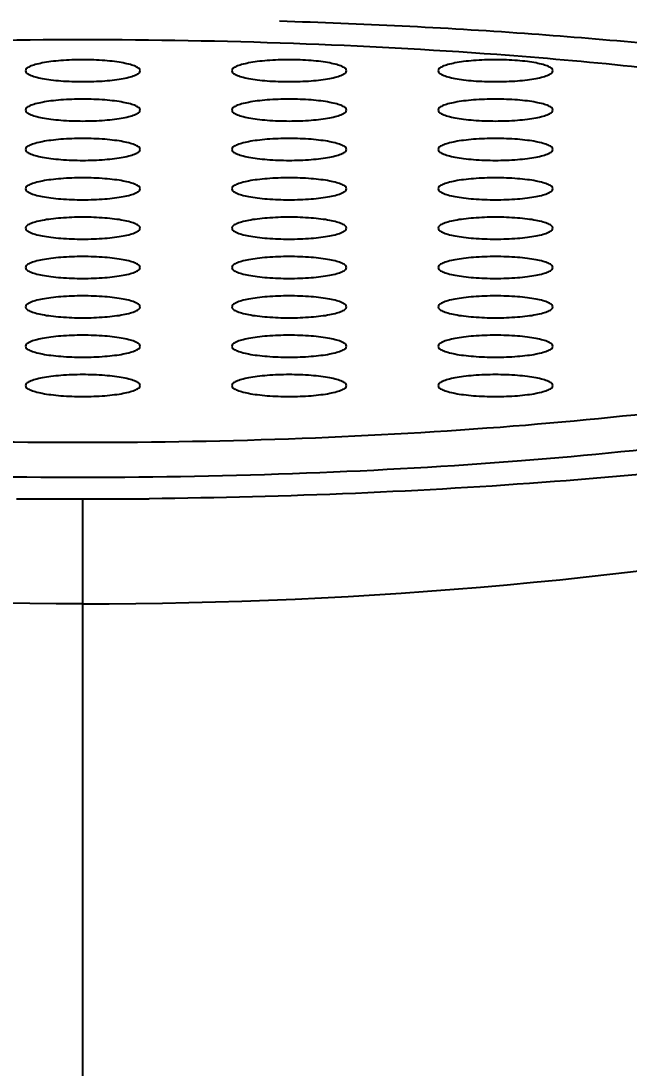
# Model space of a CAD drawing. Header units: millimetres. Extents: x 1091 to 1735, y 843 to 1297.
# Drawn here: x 1471.46 to 1476.77, y 1164.91 to 1174.05 of the extents above; entities that cross this region are included whole.
import ezdxf

# ---------------------------------------------------------------- set-up
doc = ezdxf.new("R2010")
doc.units = ezdxf.units.MM
doc.styles.add('Daelim Dimension', font='\x7f\x7f\x7f\x7f.TTF')
doc.dimstyles.new('DEFAULT', dxfattribs={"dimscale": 2, "dimtxt": 2, "dimasz": 2, "dimexe": 0, "dimexo": 2, "dimgap": 1, "dimtad": 1, "dimdec": 1, "dimzin": 9, "dimdsep": 46, "dimtxsty": 'Daelim Dimension', "dimcen": 0.5, "dimclrd": 252, "dimclre": 252, "dimclrt": 3, "dimadec": 1, "dimazin": 0, "dimtfac": 1, "dimtdec": 1, "dimtix": 1, "dimtmove": 0, "dimatfit": 3, "dimfxl": 0, "dimtolj": 1, "dimtzin": 1, "dimlwd": 9, "dimlwe": 9, "dimarcsym": 0})

# ---------------------------------------------------------------- blocks, each defined once
blk = doc.blocks.new('*D4')
at = {"color": 5, "lineweight": 9}
for p, q in [((1435.7125, 1187.7839), (1406.5807, 1187.7839)), ((1406.5807, 1183.7839), (1406.5807, 1132.6562)), ((1493.501, 1128.6562), (1406.5807, 1128.6562))]:
    blk.add_line(p, q, dxfattribs=at)
at = {"color": 5}
for points in [[(1405.914, 1183.7839), (1407.2473, 1183.7839), (1406.5807, 1187.7839)], [(1405.914, 1132.6562), (1407.2473, 1132.6562), (1406.5807, 1128.6562)]]:
    blk.add_solid(points, dxfattribs=at)
at = {"layer": 'Defpoints', "color": 0}
for p in [(1439.7125, 1187.7839), (1406.5807, 1128.6562), (1497.501, 1128.6562)]:
    blk.add_point(p, dxfattribs=at)
at = {"color": 7, "insert": (1399.1372, 1158.22), "char_height": 10, "attachment_point": 5, "rotation": 90, "style": 'Daelim Dimension'}
blk.add_mtext('\\A1;59', dxfattribs=at)

msp = doc.modelspace()

# ---------------------------------------------------------------- linework, layer by layer
at = {"color": 7, "linetype": 'Continuous'}
for p, q in [((1471.422, 1169.8827), (1472.5802, 1169.8827)), ((1472.0011, 1128.6562), (1472.0011, 1169.8827))]:
    msp.add_line(p, q, dxfattribs=at)
for points, knots in [([(1473.7176, 1174.0519), (1474.4305, 1174.0304), (1475.8058, 1173.9627), (1477.4811, 1173.8088), (1478.7223, 1173.6447), (1479.5589, 1173.5085), (1480.3195, 1173.3574), (1480.9963, 1173.1928), (1481.5828, 1173.0167), (1482.0738, 1172.8308), (1482.4648, 1172.6371), (1482.7208, 1172.4602), (1482.8658, 1172.3125), (1482.9406, 1172.207), (1482.9876, 1172.0997), (1483.0058, 1171.9908), (1482.9942, 1171.8818), (1482.9534, 1171.774), (1482.8848, 1171.6682), (1482.8249, 1171.6031), (1482.7913, 1171.5707)], [0, 0, 0, 0, 0.20842, 0.402275, 0.491412, 0.574218, 0.649946, 0.717943, 0.777683, 0.8288, 0.871161, 0.905015, 0.919055, 0.931454, 0.942594, 0.953005, 0.963341, 0.974268, 0.98635, 1, 1, 1, 1]), ([(1472.0011, 1173.8868), (1471.3886, 1173.8868), (1470.1836, 1173.8658), (1468.9801, 1173.8017), (1468.3893, 1173.758)], [0, 0, 0, 0, 0.508345, 1, 1, 1, 1]), ([(1475.613, 1173.758), (1475.0222, 1173.8016), (1473.8187, 1173.8658), (1472.6136, 1173.8868), (1472.0011, 1173.8868)], [0, 0, 0, 0, 0.491654, 1, 1, 1, 1]), ([(1481.8658, 1172.2915), (1481.8274, 1172.3356), (1481.7338, 1172.4226), (1481.5641, 1172.5411), (1481.3549, 1172.6572), (1481.004, 1172.8175), (1480.4693, 1173.0032), (1479.7204, 1173.1999), (1478.8431, 1173.3774), (1477.8518, 1173.5326), (1476.7627, 1173.6626), (1476.005, 1173.729), (1475.613, 1173.758)], [0, 0, 0, 0, 0.026976, 0.058626, 0.095307, 0.137169, 0.236463, 0.355933, 0.494155, 0.649183, 0.818677, 1, 1, 1, 1]), ([(1472.0011, 1173.713), (1471.9373, 1173.713), (1471.8444, 1173.7098), (1471.7266, 1173.698), (1471.6516, 1173.6866), (1471.5899, 1173.6728), (1471.5481, 1173.6591), (1471.5235, 1173.6462), (1471.5088, 1173.6358), (1471.5011, 1173.6245), (1471.5011, 1173.6176)], [0, 0, 0, 0, 0.366436, 0.532657, 0.679389, 0.801535, 0.89541, 0.931244, 0.959929, 1, 1, 1, 1]), ([(1472.5011, 1173.6176), (1472.5011, 1173.6246), (1472.4934, 1173.6358), (1472.4788, 1173.6462), (1472.4541, 1173.6591), (1472.4123, 1173.6728), (1472.3506, 1173.6866), (1472.2756, 1173.698), (1472.1578, 1173.7098), (1472.0649, 1173.713), (1472.0011, 1173.713)], [0, 0, 0, 0, 0.040074, 0.06876, 0.104594, 0.19847, 0.320619, 0.46735, 0.633575, 1, 1, 1, 1]), ([(1473.8011, 1173.713), (1473.7373, 1173.713), (1473.6444, 1173.7098), (1473.5266, 1173.698), (1473.4516, 1173.6866), (1473.3899, 1173.6728), (1473.3481, 1173.6591), (1473.3235, 1173.6462), (1473.3088, 1173.6358), (1473.3011, 1173.6245), (1473.3011, 1173.6176)], [0, 0, 0, 0, 0.366436, 0.532657, 0.679389, 0.801535, 0.89541, 0.931244, 0.959929, 1, 1, 1, 1]), ([(1474.3011, 1173.6176), (1474.3011, 1173.6246), (1474.2934, 1173.6358), (1474.2788, 1173.6462), (1474.2541, 1173.6591), (1474.2123, 1173.6728), (1474.1506, 1173.6866), (1474.0756, 1173.698), (1473.9578, 1173.7098), (1473.8649, 1173.713), (1473.8011, 1173.713)], [0, 0, 0, 0, 0.040074, 0.06876, 0.104594, 0.19847, 0.320619, 0.46735, 0.633575, 1, 1, 1, 1]), ([(1475.6011, 1173.713), (1475.5373, 1173.713), (1475.4444, 1173.7098), (1475.3266, 1173.698), (1475.2516, 1173.6866), (1475.1899, 1173.6728), (1475.1481, 1173.6591), (1475.1235, 1173.6462), (1475.1088, 1173.6358), (1475.1011, 1173.6245), (1475.1011, 1173.6176)], [0, 0, 0, 0, 0.366436, 0.532657, 0.679389, 0.801535, 0.89541, 0.931244, 0.959929, 1, 1, 1, 1]), ([(1476.1011, 1173.6176), (1476.1011, 1173.6246), (1476.0934, 1173.6358), (1476.0788, 1173.6462), (1476.0541, 1173.6591), (1476.0123, 1173.6728), (1475.9506, 1173.6866), (1475.8756, 1173.698), (1475.7578, 1173.7098), (1475.6649, 1173.713), (1475.6011, 1173.713)], [0, 0, 0, 0, 0.040074, 0.06876, 0.104594, 0.19847, 0.320619, 0.46735, 0.633575, 1, 1, 1, 1]), ([(1471.5011, 1173.6176), (1471.5011, 1173.6106), (1471.5088, 1173.5993), (1471.5235, 1173.5889), (1471.5481, 1173.5761), (1471.5899, 1173.5624), (1471.6516, 1173.5485), (1471.7266, 1173.5371), (1471.8444, 1173.5254), (1471.9373, 1173.5222), (1472.0011, 1173.5222)], [0, 0, 0, 0, 0.040074, 0.06876, 0.104594, 0.19847, 0.320619, 0.46735, 0.633575, 1, 1, 1, 1]), ([(1472.0011, 1173.5222), (1472.0649, 1173.5222), (1472.1578, 1173.5254), (1472.2756, 1173.5371), (1472.3506, 1173.5485), (1472.4123, 1173.5624), (1472.4541, 1173.5761), (1472.4788, 1173.5889), (1472.4934, 1173.5993), (1472.5011, 1173.6106), (1472.5011, 1173.6176)], [0, 0, 0, 0, 0.366436, 0.532657, 0.679389, 0.801535, 0.89541, 0.931244, 0.959929, 1, 1, 1, 1]), ([(1473.3011, 1173.6176), (1473.3011, 1173.6106), (1473.3088, 1173.5993), (1473.3235, 1173.5889), (1473.3481, 1173.5761), (1473.3899, 1173.5624), (1473.4516, 1173.5485), (1473.5266, 1173.5371), (1473.6444, 1173.5254), (1473.7373, 1173.5222), (1473.8011, 1173.5222)], [0, 0, 0, 0, 0.040074, 0.06876, 0.104594, 0.19847, 0.320619, 0.46735, 0.633575, 1, 1, 1, 1]), ([(1473.8011, 1173.5222), (1473.8649, 1173.5222), (1473.9578, 1173.5254), (1474.0756, 1173.5371), (1474.1506, 1173.5485), (1474.2123, 1173.5624), (1474.2541, 1173.5761), (1474.2788, 1173.5889), (1474.2934, 1173.5993), (1474.3011, 1173.6106), (1474.3011, 1173.6176)], [0, 0, 0, 0, 0.366436, 0.532657, 0.679389, 0.801535, 0.89541, 0.931244, 0.959929, 1, 1, 1, 1]), ([(1475.1011, 1173.6176), (1475.1011, 1173.6106), (1475.1088, 1173.5993), (1475.1235, 1173.5889), (1475.1481, 1173.5761), (1475.1899, 1173.5624), (1475.2516, 1173.5485), (1475.3266, 1173.5371), (1475.4444, 1173.5254), (1475.5373, 1173.5222), (1475.6011, 1173.5222)], [0, 0, 0, 0, 0.040074, 0.06876, 0.104594, 0.19847, 0.320619, 0.46735, 0.633575, 1, 1, 1, 1]), ([(1475.6011, 1173.5222), (1475.6649, 1173.5222), (1475.7578, 1173.5254), (1475.8756, 1173.5371), (1475.9506, 1173.5485), (1476.0123, 1173.5624), (1476.0541, 1173.5761), (1476.0788, 1173.5889), (1476.0934, 1173.5993), (1476.1011, 1173.6106), (1476.1011, 1173.6176)], [0, 0, 0, 0, 0.366436, 0.532657, 0.679389, 0.801535, 0.89541, 0.931244, 0.959929, 1, 1, 1, 1]), ([(1472.0011, 1173.3695), (1471.9373, 1173.3695), (1471.8444, 1173.3663), (1471.7266, 1173.3546), (1471.6516, 1173.3432), (1471.5899, 1173.3293), (1471.5481, 1173.3156), (1471.5235, 1173.3027), (1471.5088, 1173.2924), (1471.5011, 1173.2811), (1471.5011, 1173.2741)], [0, 0, 0, 0, 0.366436, 0.532657, 0.679389, 0.801535, 0.89541, 0.931244, 0.959929, 1, 1, 1, 1]), ([(1472.5011, 1173.2741), (1472.5011, 1173.2811), (1472.4934, 1173.2924), (1472.4788, 1173.3028), (1472.4541, 1173.3156), (1472.4123, 1173.3293), (1472.3506, 1173.3432), (1472.2756, 1173.3546), (1472.1578, 1173.3663), (1472.0649, 1173.3695), (1472.0011, 1173.3695)], [0, 0, 0, 0, 0.040074, 0.06876, 0.104594, 0.19847, 0.320619, 0.46735, 0.633575, 1, 1, 1, 1]), ([(1473.8011, 1173.3695), (1473.7373, 1173.3695), (1473.6444, 1173.3663), (1473.5266, 1173.3546), (1473.4516, 1173.3432), (1473.3899, 1173.3293), (1473.3481, 1173.3156), (1473.3235, 1173.3027), (1473.3088, 1173.2924), (1473.3011, 1173.2811), (1473.3011, 1173.2741)], [0, 0, 0, 0, 0.366436, 0.532657, 0.679389, 0.801535, 0.89541, 0.931244, 0.959929, 1, 1, 1, 1]), ([(1474.3011, 1173.2741), (1474.3011, 1173.2811), (1474.2934, 1173.2924), (1474.2788, 1173.3028), (1474.2541, 1173.3156), (1474.2123, 1173.3293), (1474.1506, 1173.3432), (1474.0756, 1173.3546), (1473.9578, 1173.3663), (1473.8649, 1173.3695), (1473.8011, 1173.3695)], [0, 0, 0, 0, 0.040074, 0.06876, 0.104594, 0.19847, 0.320619, 0.46735, 0.633575, 1, 1, 1, 1]), ([(1475.6011, 1173.3695), (1475.5373, 1173.3695), (1475.4444, 1173.3663), (1475.3266, 1173.3546), (1475.2516, 1173.3432), (1475.1899, 1173.3293), (1475.1481, 1173.3156), (1475.1235, 1173.3027), (1475.1088, 1173.2924), (1475.1011, 1173.2811), (1475.1011, 1173.2741)], [0, 0, 0, 0, 0.366436, 0.532657, 0.679389, 0.801535, 0.89541, 0.931244, 0.959929, 1, 1, 1, 1]), ([(1476.1011, 1173.2741), (1476.1011, 1173.2811), (1476.0934, 1173.2924), (1476.0788, 1173.3028), (1476.0541, 1173.3156), (1476.0123, 1173.3293), (1475.9506, 1173.3432), (1475.8756, 1173.3546), (1475.7578, 1173.3663), (1475.6649, 1173.3695), (1475.6011, 1173.3695)], [0, 0, 0, 0, 0.040074, 0.06876, 0.104594, 0.19847, 0.320619, 0.46735, 0.633575, 1, 1, 1, 1]), ([(1471.5011, 1173.2741), (1471.5011, 1173.2671), (1471.5088, 1173.2559), (1471.5235, 1173.2455), (1471.5481, 1173.2326), (1471.5899, 1173.2189), (1471.6516, 1173.205), (1471.7266, 1173.1937), (1471.8444, 1173.1819), (1471.9373, 1173.1787), (1472.0011, 1173.1787)], [0, 0, 0, 0, 0.040074, 0.06876, 0.104594, 0.19847, 0.320619, 0.46735, 0.633575, 1, 1, 1, 1]), ([(1472.0011, 1173.1787), (1472.0649, 1173.1787), (1472.1578, 1173.1819), (1472.2756, 1173.1937), (1472.3506, 1173.205), (1472.4123, 1173.2189), (1472.4541, 1173.2326), (1472.4788, 1173.2455), (1472.4934, 1173.2559), (1472.5011, 1173.2671), (1472.5011, 1173.2741)], [0, 0, 0, 0, 0.366436, 0.532657, 0.679389, 0.801535, 0.89541, 0.931244, 0.959929, 1, 1, 1, 1]), ([(1473.3011, 1173.2741), (1473.3011, 1173.2671), (1473.3088, 1173.2559), (1473.3235, 1173.2455), (1473.3481, 1173.2326), (1473.3899, 1173.2189), (1473.4516, 1173.205), (1473.5266, 1173.1937), (1473.6444, 1173.1819), (1473.7373, 1173.1787), (1473.8011, 1173.1787)], [0, 0, 0, 0, 0.040074, 0.06876, 0.104594, 0.19847, 0.320619, 0.46735, 0.633575, 1, 1, 1, 1]), ([(1473.8011, 1173.1787), (1473.8649, 1173.1787), (1473.9578, 1173.1819), (1474.0756, 1173.1937), (1474.1506, 1173.205), (1474.2123, 1173.2189), (1474.2541, 1173.2326), (1474.2788, 1173.2455), (1474.2934, 1173.2559), (1474.3011, 1173.2671), (1474.3011, 1173.2741)], [0, 0, 0, 0, 0.366436, 0.532657, 0.679389, 0.801535, 0.89541, 0.931244, 0.959929, 1, 1, 1, 1]), ([(1475.1011, 1173.2741), (1475.1011, 1173.2671), (1475.1088, 1173.2559), (1475.1235, 1173.2455), (1475.1481, 1173.2326), (1475.1899, 1173.2189), (1475.2516, 1173.205), (1475.3266, 1173.1937), (1475.4444, 1173.1819), (1475.5373, 1173.1787), (1475.6011, 1173.1787)], [0, 0, 0, 0, 0.040074, 0.06876, 0.104594, 0.19847, 0.320619, 0.46735, 0.633575, 1, 1, 1, 1]), ([(1475.6011, 1173.1787), (1475.6649, 1173.1787), (1475.7578, 1173.1819), (1475.8756, 1173.1937), (1475.9506, 1173.205), (1476.0123, 1173.2189), (1476.0541, 1173.2326), (1476.0788, 1173.2455), (1476.0934, 1173.2559), (1476.1011, 1173.2671), (1476.1011, 1173.2741)], [0, 0, 0, 0, 0.366436, 0.532657, 0.679389, 0.801535, 0.89541, 0.931244, 0.959929, 1, 1, 1, 1]), ([(1472.0011, 1173.0261), (1471.9373, 1173.0261), (1471.8444, 1173.0228), (1471.7266, 1173.0111), (1471.6516, 1172.9997), (1471.5899, 1172.9859), (1471.5481, 1172.9721), (1471.5235, 1172.9593), (1471.5088, 1172.9489), (1471.5011, 1172.9376), (1471.5011, 1172.9307)], [0, 0, 0, 0, 0.366436, 0.532657, 0.679389, 0.801535, 0.89541, 0.931244, 0.959929, 1, 1, 1, 1]), ([(1472.5011, 1172.9307), (1472.5011, 1172.9376), (1472.4934, 1172.9489), (1472.4788, 1172.9593), (1472.4541, 1172.9721), (1472.4123, 1172.9859), (1472.3506, 1172.9997), (1472.2756, 1173.0111), (1472.1578, 1173.0228), (1472.0649, 1173.0261), (1472.0011, 1173.0261)], [0, 0, 0, 0, 0.040074, 0.06876, 0.104594, 0.19847, 0.320619, 0.46735, 0.633575, 1, 1, 1, 1]), ([(1473.8011, 1173.0261), (1473.7373, 1173.0261), (1473.6444, 1173.0228), (1473.5266, 1173.0111), (1473.4516, 1172.9997), (1473.3899, 1172.9859), (1473.3481, 1172.9721), (1473.3235, 1172.9593), (1473.3088, 1172.9489), (1473.3011, 1172.9376), (1473.3011, 1172.9307)], [0, 0, 0, 0, 0.366436, 0.532657, 0.679389, 0.801535, 0.89541, 0.931244, 0.959929, 1, 1, 1, 1]), ([(1474.3011, 1172.9307), (1474.3011, 1172.9376), (1474.2934, 1172.9489), (1474.2788, 1172.9593), (1474.2541, 1172.9721), (1474.2123, 1172.9859), (1474.1506, 1172.9997), (1474.0756, 1173.0111), (1473.9578, 1173.0228), (1473.8649, 1173.0261), (1473.8011, 1173.0261)], [0, 0, 0, 0, 0.040074, 0.06876, 0.104594, 0.19847, 0.320619, 0.46735, 0.633575, 1, 1, 1, 1]), ([(1475.6011, 1173.0261), (1475.5373, 1173.0261), (1475.4444, 1173.0228), (1475.3266, 1173.0111), (1475.2516, 1172.9997), (1475.1899, 1172.9859), (1475.1481, 1172.9721), (1475.1235, 1172.9593), (1475.1088, 1172.9489), (1475.1011, 1172.9376), (1475.1011, 1172.9307)], [0, 0, 0, 0, 0.366436, 0.532657, 0.679389, 0.801535, 0.89541, 0.931244, 0.959929, 1, 1, 1, 1]), ([(1476.1011, 1172.9307), (1476.1011, 1172.9376), (1476.0934, 1172.9489), (1476.0788, 1172.9593), (1476.0541, 1172.9721), (1476.0123, 1172.9859), (1475.9506, 1172.9997), (1475.8756, 1173.0111), (1475.7578, 1173.0228), (1475.6649, 1173.0261), (1475.6011, 1173.0261)], [0, 0, 0, 0, 0.040074, 0.06876, 0.104594, 0.19847, 0.320619, 0.46735, 0.633575, 1, 1, 1, 1]), ([(1471.5011, 1172.9307), (1471.5011, 1172.9237), (1471.5088, 1172.9124), (1471.5235, 1172.902), (1471.5481, 1172.8892), (1471.5899, 1172.8755), (1471.6516, 1172.8616), (1471.7266, 1172.8502), (1471.8444, 1172.8385), (1471.9373, 1172.8353), (1472.0011, 1172.8353)], [0, 0, 0, 0, 0.040074, 0.06876, 0.104594, 0.19847, 0.320619, 0.46735, 0.633575, 1, 1, 1, 1]), ([(1472.0011, 1172.8353), (1472.0649, 1172.8353), (1472.1578, 1172.8385), (1472.2756, 1172.8502), (1472.3506, 1172.8616), (1472.4123, 1172.8755), (1472.4541, 1172.8892), (1472.4788, 1172.902), (1472.4934, 1172.9124), (1472.5011, 1172.9237), (1472.5011, 1172.9307)], [0, 0, 0, 0, 0.366436, 0.532657, 0.679389, 0.801535, 0.89541, 0.931244, 0.959929, 1, 1, 1, 1]), ([(1473.3011, 1172.9307), (1473.3011, 1172.9237), (1473.3088, 1172.9124), (1473.3235, 1172.902), (1473.3481, 1172.8892), (1473.3899, 1172.8755), (1473.4516, 1172.8616), (1473.5266, 1172.8502), (1473.6444, 1172.8385), (1473.7373, 1172.8353), (1473.8011, 1172.8353)], [0, 0, 0, 0, 0.040074, 0.06876, 0.104594, 0.19847, 0.320619, 0.46735, 0.633575, 1, 1, 1, 1]), ([(1473.8011, 1172.8353), (1473.8649, 1172.8353), (1473.9578, 1172.8385), (1474.0756, 1172.8502), (1474.1506, 1172.8616), (1474.2123, 1172.8755), (1474.2541, 1172.8892), (1474.2788, 1172.902), (1474.2934, 1172.9124), (1474.3011, 1172.9237), (1474.3011, 1172.9307)], [0, 0, 0, 0, 0.366436, 0.532657, 0.679389, 0.801535, 0.89541, 0.931244, 0.959929, 1, 1, 1, 1]), ([(1475.1011, 1172.9307), (1475.1011, 1172.9237), (1475.1088, 1172.9124), (1475.1235, 1172.902), (1475.1481, 1172.8892), (1475.1899, 1172.8755), (1475.2516, 1172.8616), (1475.3266, 1172.8502), (1475.4444, 1172.8385), (1475.5373, 1172.8353), (1475.6011, 1172.8353)], [0, 0, 0, 0, 0.040074, 0.06876, 0.104594, 0.19847, 0.320619, 0.46735, 0.633575, 1, 1, 1, 1]), ([(1475.6011, 1172.8353), (1475.6649, 1172.8353), (1475.7578, 1172.8385), (1475.8756, 1172.8502), (1475.9506, 1172.8616), (1476.0123, 1172.8755), (1476.0541, 1172.8892), (1476.0788, 1172.902), (1476.0934, 1172.9124), (1476.1011, 1172.9237), (1476.1011, 1172.9307)], [0, 0, 0, 0, 0.366436, 0.532657, 0.679389, 0.801535, 0.89541, 0.931244, 0.959929, 1, 1, 1, 1]), ([(1472.0011, 1172.6826), (1471.9373, 1172.6826), (1471.8444, 1172.6794), (1471.7266, 1172.6676), (1471.6516, 1172.6563), (1471.5899, 1172.6424), (1471.5481, 1172.6287), (1471.5235, 1172.6158), (1471.5088, 1172.6055), (1471.5011, 1172.5942), (1471.5011, 1172.5872)], [0, 0, 0, 0, 0.366436, 0.532657, 0.679389, 0.801535, 0.89541, 0.931244, 0.959929, 1, 1, 1, 1]), ([(1472.5011, 1172.5872), (1472.5011, 1172.5942), (1472.4934, 1172.6055), (1472.4788, 1172.6158), (1472.4541, 1172.6287), (1472.4123, 1172.6424), (1472.3506, 1172.6563), (1472.2756, 1172.6676), (1472.1578, 1172.6794), (1472.0649, 1172.6826), (1472.0011, 1172.6826)], [0, 0, 0, 0, 0.040074, 0.06876, 0.104594, 0.19847, 0.320619, 0.46735, 0.633575, 1, 1, 1, 1]), ([(1473.8011, 1172.6826), (1473.7373, 1172.6826), (1473.6444, 1172.6794), (1473.5266, 1172.6676), (1473.4516, 1172.6563), (1473.3899, 1172.6424), (1473.3481, 1172.6287), (1473.3235, 1172.6158), (1473.3088, 1172.6055), (1473.3011, 1172.5942), (1473.3011, 1172.5872)], [0, 0, 0, 0, 0.366436, 0.532657, 0.679389, 0.801535, 0.89541, 0.931244, 0.959929, 1, 1, 1, 1]), ([(1474.3011, 1172.5872), (1474.3011, 1172.5942), (1474.2934, 1172.6055), (1474.2788, 1172.6158), (1474.2541, 1172.6287), (1474.2123, 1172.6424), (1474.1506, 1172.6563), (1474.0756, 1172.6676), (1473.9578, 1172.6794), (1473.8649, 1172.6826), (1473.8011, 1172.6826)], [0, 0, 0, 0, 0.040074, 0.06876, 0.104594, 0.19847, 0.320619, 0.46735, 0.633575, 1, 1, 1, 1]), ([(1475.6011, 1172.6826), (1475.5373, 1172.6826), (1475.4444, 1172.6794), (1475.3266, 1172.6676), (1475.2516, 1172.6563), (1475.1899, 1172.6424), (1475.1481, 1172.6287), (1475.1235, 1172.6158), (1475.1088, 1172.6055), (1475.1011, 1172.5942), (1475.1011, 1172.5872)], [0, 0, 0, 0, 0.366436, 0.532657, 0.679389, 0.801535, 0.89541, 0.931244, 0.959929, 1, 1, 1, 1]), ([(1476.1011, 1172.5872), (1476.1011, 1172.5942), (1476.0934, 1172.6055), (1476.0788, 1172.6158), (1476.0541, 1172.6287), (1476.0123, 1172.6424), (1475.9506, 1172.6563), (1475.8756, 1172.6676), (1475.7578, 1172.6794), (1475.6649, 1172.6826), (1475.6011, 1172.6826)], [0, 0, 0, 0, 0.040074, 0.06876, 0.104594, 0.19847, 0.320619, 0.46735, 0.633575, 1, 1, 1, 1]), ([(1471.5011, 1172.5872), (1471.5011, 1172.5802), (1471.5088, 1172.5689), (1471.5235, 1172.5586), (1471.5481, 1172.5457), (1471.5899, 1172.532), (1471.6516, 1172.5181), (1471.7266, 1172.5068), (1471.8444, 1172.495), (1471.9373, 1172.4918), (1472.0011, 1172.4918)], [0, 0, 0, 0, 0.040074, 0.06876, 0.104594, 0.19847, 0.320619, 0.46735, 0.633575, 1, 1, 1, 1]), ([(1472.0011, 1172.4918), (1472.0649, 1172.4918), (1472.1578, 1172.495), (1472.2756, 1172.5068), (1472.3506, 1172.5181), (1472.4123, 1172.532), (1472.4541, 1172.5457), (1472.4788, 1172.5586), (1472.4934, 1172.5689), (1472.5011, 1172.5802), (1472.5011, 1172.5872)], [0, 0, 0, 0, 0.366436, 0.532657, 0.679389, 0.801535, 0.89541, 0.931244, 0.959929, 1, 1, 1, 1]), ([(1473.3011, 1172.5872), (1473.3011, 1172.5802), (1473.3088, 1172.5689), (1473.3235, 1172.5586), (1473.3481, 1172.5457), (1473.3899, 1172.532), (1473.4516, 1172.5181), (1473.5266, 1172.5068), (1473.6444, 1172.495), (1473.7373, 1172.4918), (1473.8011, 1172.4918)], [0, 0, 0, 0, 0.040074, 0.06876, 0.104594, 0.19847, 0.320619, 0.46735, 0.633575, 1, 1, 1, 1]), ([(1473.8011, 1172.4918), (1473.8649, 1172.4918), (1473.9578, 1172.495), (1474.0756, 1172.5068), (1474.1506, 1172.5181), (1474.2123, 1172.532), (1474.2541, 1172.5457), (1474.2788, 1172.5586), (1474.2934, 1172.5689), (1474.3011, 1172.5802), (1474.3011, 1172.5872)], [0, 0, 0, 0, 0.366436, 0.532657, 0.679389, 0.801535, 0.89541, 0.931244, 0.959929, 1, 1, 1, 1]), ([(1475.1011, 1172.5872), (1475.1011, 1172.5802), (1475.1088, 1172.5689), (1475.1235, 1172.5586), (1475.1481, 1172.5457), (1475.1899, 1172.532), (1475.2516, 1172.5181), (1475.3266, 1172.5068), (1475.4444, 1172.495), (1475.5373, 1172.4918), (1475.6011, 1172.4918)], [0, 0, 0, 0, 0.040074, 0.06876, 0.104594, 0.19847, 0.320619, 0.46735, 0.633575, 1, 1, 1, 1]), ([(1475.6011, 1172.4918), (1475.6649, 1172.4918), (1475.7578, 1172.495), (1475.8756, 1172.5068), (1475.9506, 1172.5181), (1476.0123, 1172.532), (1476.0541, 1172.5457), (1476.0788, 1172.5586), (1476.0934, 1172.5689), (1476.1011, 1172.5802), (1476.1011, 1172.5872)], [0, 0, 0, 0, 0.366436, 0.532657, 0.679389, 0.801535, 0.89541, 0.931244, 0.959929, 1, 1, 1, 1]), ([(1472.0011, 1172.3392), (1471.9373, 1172.3392), (1471.8444, 1172.3359), (1471.7266, 1172.3242), (1471.6516, 1172.3128), (1471.5899, 1172.299), (1471.5481, 1172.2852), (1471.5235, 1172.2724), (1471.5088, 1172.262), (1471.5011, 1172.2507), (1471.5011, 1172.2437)], [0, 0, 0, 0, 0.366436, 0.532657, 0.679389, 0.801535, 0.89541, 0.931244, 0.959929, 1, 1, 1, 1]), ([(1472.5011, 1172.2438), (1472.5011, 1172.2507), (1472.4934, 1172.262), (1472.4788, 1172.2724), (1472.4541, 1172.2852), (1472.4123, 1172.299), (1472.3506, 1172.3128), (1472.2756, 1172.3242), (1472.1578, 1172.3359), (1472.0649, 1172.3392), (1472.0011, 1172.3392)], [0, 0, 0, 0, 0.040074, 0.06876, 0.104594, 0.19847, 0.320619, 0.46735, 0.633575, 1, 1, 1, 1]), ([(1473.8011, 1172.3392), (1473.7373, 1172.3392), (1473.6444, 1172.3359), (1473.5266, 1172.3242), (1473.4516, 1172.3128), (1473.3899, 1172.299), (1473.3481, 1172.2852), (1473.3235, 1172.2724), (1473.3088, 1172.262), (1473.3011, 1172.2507), (1473.3011, 1172.2437)], [0, 0, 0, 0, 0.366436, 0.532657, 0.679389, 0.801535, 0.89541, 0.931244, 0.959929, 1, 1, 1, 1]), ([(1474.3011, 1172.2438), (1474.3011, 1172.2507), (1474.2934, 1172.262), (1474.2788, 1172.2724), (1474.2541, 1172.2852), (1474.2123, 1172.299), (1474.1506, 1172.3128), (1474.0756, 1172.3242), (1473.9578, 1172.3359), (1473.8649, 1172.3392), (1473.8011, 1172.3392)], [0, 0, 0, 0, 0.040074, 0.06876, 0.104594, 0.19847, 0.320619, 0.46735, 0.633575, 1, 1, 1, 1]), ([(1475.6011, 1172.3392), (1475.5373, 1172.3392), (1475.4444, 1172.3359), (1475.3266, 1172.3242), (1475.2516, 1172.3128), (1475.1899, 1172.299), (1475.1481, 1172.2852), (1475.1235, 1172.2724), (1475.1088, 1172.262), (1475.1011, 1172.2507), (1475.1011, 1172.2437)], [0, 0, 0, 0, 0.366436, 0.532657, 0.679389, 0.801535, 0.89541, 0.931244, 0.959929, 1, 1, 1, 1]), ([(1476.1011, 1172.2438), (1476.1011, 1172.2507), (1476.0934, 1172.262), (1476.0788, 1172.2724), (1476.0541, 1172.2852), (1476.0123, 1172.299), (1475.9506, 1172.3128), (1475.8756, 1172.3242), (1475.7578, 1172.3359), (1475.6649, 1172.3392), (1475.6011, 1172.3392)], [0, 0, 0, 0, 0.040074, 0.06876, 0.104594, 0.19847, 0.320619, 0.46735, 0.633575, 1, 1, 1, 1]), ([(1472.0011, 1170.3719), (1471.363, 1170.3719), (1470.1104, 1170.395), (1468.2921, 1170.4982), (1466.8555, 1170.6413), (1465.7959, 1170.7901), (1465.0843, 1170.9122), (1464.4391, 1171.0467), (1463.8663, 1171.1923), (1463.3712, 1171.3474), (1462.9583, 1171.5106), (1462.6709, 1171.659), (1462.4883, 1171.7835), (1462.3816, 1171.8729), (1462.2977, 1171.9635), (1462.2368, 1172.0555), (1462.1996, 1172.149), (1462.1911, 1172.2129), (1462.1911, 1172.2438)], [0, 0, 0, 0, 0.186444, 0.365982, 0.532029, 0.608094, 0.678601, 0.742951, 0.800627, 0.851216, 0.894445, 0.930245, 0.945438, 0.958921, 0.970838, 0.981413, 0.990981, 1, 1, 1, 1]), ([(1471.5011, 1172.2437), (1471.5011, 1172.2368), (1471.5088, 1172.2255), (1471.5235, 1172.2151), (1471.5481, 1172.2023), (1471.5899, 1172.1885), (1471.6516, 1172.1747), (1471.7266, 1172.1633), (1471.8444, 1172.1516), (1471.9373, 1172.1483), (1472.0011, 1172.1483)], [0, 0, 0, 0, 0.040074, 0.06876, 0.104594, 0.19847, 0.320619, 0.46735, 0.633575, 1, 1, 1, 1]), ([(1472.0011, 1172.1483), (1472.0649, 1172.1483), (1472.1578, 1172.1516), (1472.2756, 1172.1633), (1472.3506, 1172.1747), (1472.4123, 1172.1885), (1472.4541, 1172.2023), (1472.4788, 1172.2151), (1472.4934, 1172.2255), (1472.5011, 1172.2368), (1472.5011, 1172.2438)], [0, 0, 0, 0, 0.366436, 0.532657, 0.679389, 0.801535, 0.89541, 0.931244, 0.959929, 1, 1, 1, 1]), ([(1481.8111, 1172.2437), (1481.8111, 1172.2129), (1481.8026, 1172.149), (1481.7654, 1172.0555), (1481.7045, 1171.9635), (1481.6206, 1171.8728), (1481.5139, 1171.7834), (1481.3313, 1171.659), (1481.0439, 1171.5106), (1480.6309, 1171.3474), (1480.1358, 1171.1923), (1479.5631, 1171.0467), (1478.9178, 1170.9122), (1478.2063, 1170.7901), (1477.1466, 1170.6413), (1475.7101, 1170.4982), (1473.8918, 1170.395), (1472.6392, 1170.3719), (1472.0011, 1170.3719)], [0, 0, 0, 0, 0.009019, 0.018587, 0.029163, 0.04108, 0.054564, 0.069758, 0.105558, 0.148788, 0.199377, 0.257053, 0.321403, 0.39191, 0.467975, 0.634021, 0.813558, 1, 1, 1, 1]), ([(1473.3011, 1172.2437), (1473.3011, 1172.2368), (1473.3088, 1172.2255), (1473.3235, 1172.2151), (1473.3481, 1172.2023), (1473.3899, 1172.1885), (1473.4516, 1172.1747), (1473.5266, 1172.1633), (1473.6444, 1172.1516), (1473.7373, 1172.1483), (1473.8011, 1172.1483)], [0, 0, 0, 0, 0.040074, 0.06876, 0.104594, 0.19847, 0.320619, 0.46735, 0.633575, 1, 1, 1, 1]), ([(1473.8011, 1172.1483), (1473.8649, 1172.1483), (1473.9578, 1172.1516), (1474.0756, 1172.1633), (1474.1506, 1172.1747), (1474.2123, 1172.1885), (1474.2541, 1172.2023), (1474.2788, 1172.2151), (1474.2934, 1172.2255), (1474.3011, 1172.2368), (1474.3011, 1172.2438)], [0, 0, 0, 0, 0.366436, 0.532657, 0.679389, 0.801535, 0.89541, 0.931244, 0.959929, 1, 1, 1, 1]), ([(1475.1011, 1172.2437), (1475.1011, 1172.2368), (1475.1088, 1172.2255), (1475.1235, 1172.2151), (1475.1481, 1172.2023), (1475.1899, 1172.1885), (1475.2516, 1172.1747), (1475.3266, 1172.1633), (1475.4444, 1172.1516), (1475.5373, 1172.1483), (1475.6011, 1172.1483)], [0, 0, 0, 0, 0.040074, 0.06876, 0.104594, 0.19847, 0.320619, 0.46735, 0.633575, 1, 1, 1, 1]), ([(1475.6011, 1172.1483), (1475.6649, 1172.1483), (1475.7578, 1172.1516), (1475.8756, 1172.1633), (1475.9506, 1172.1747), (1476.0123, 1172.1885), (1476.0541, 1172.2023), (1476.0788, 1172.2151), (1476.0934, 1172.2255), (1476.1011, 1172.2368), (1476.1011, 1172.2438)], [0, 0, 0, 0, 0.366436, 0.532657, 0.679389, 0.801535, 0.89541, 0.931244, 0.959929, 1, 1, 1, 1]), ([(1462.0011, 1171.9787), (1462.0011, 1171.9472), (1462.0098, 1171.8821), (1462.0477, 1171.7868), (1462.1097, 1171.693), (1462.2314, 1171.5618), (1462.4488, 1171.4042), (1462.783, 1171.2314), (1463.2042, 1171.065), (1463.7088, 1170.9069), (1464.2927, 1170.7585), (1464.9504, 1170.6214), (1465.6757, 1170.4969), (1466.7559, 1170.3452), (1468.2202, 1170.1994), (1470.0738, 1170.0942), (1471.3507, 1170.0706), (1472.0011, 1170.0706)], [0, 0, 0, 0, 0.00902, 0.018588, 0.029163, 0.041081, 0.069722, 0.105524, 0.148755, 0.199346, 0.257023, 0.321376, 0.391885, 0.467952, 0.634006, 0.813549, 1, 1, 1, 1]), ([(1472.0011, 1171.9957), (1471.9373, 1171.9957), (1471.8444, 1171.9925), (1471.7266, 1171.9807), (1471.6516, 1171.9694), (1471.5899, 1171.9555), (1471.5481, 1171.9418), (1471.5235, 1171.9289), (1471.5088, 1171.9185), (1471.5011, 1171.9073), (1471.5011, 1171.9003)], [0, 0, 0, 0, 0.366436, 0.532657, 0.679389, 0.801535, 0.89541, 0.931244, 0.959929, 1, 1, 1, 1]), ([(1472.5011, 1171.9003), (1472.5011, 1171.9073), (1472.4934, 1171.9186), (1472.4788, 1171.9289), (1472.4541, 1171.9418), (1472.4123, 1171.9555), (1472.3506, 1171.9694), (1472.2756, 1171.9807), (1472.1578, 1171.9925), (1472.0649, 1171.9957), (1472.0011, 1171.9957)], [0, 0, 0, 0, 0.040074, 0.06876, 0.104594, 0.19847, 0.320619, 0.46735, 0.633575, 1, 1, 1, 1]), ([(1472.0011, 1170.0706), (1472.6515, 1170.0706), (1473.9285, 1170.0942), (1475.782, 1170.1994), (1477.2463, 1170.3452), (1478.3265, 1170.4969), (1479.0518, 1170.6214), (1479.7095, 1170.7585), (1480.2934, 1170.9069), (1480.798, 1171.065), (1481.2192, 1171.2314), (1481.5534, 1171.4042), (1481.7708, 1171.5618), (1481.8925, 1171.693), (1481.9545, 1171.7868), (1481.9925, 1171.8821), (1482.0011, 1171.9472), (1482.0011, 1171.9787)], [0, 0, 0, 0, 0.18645, 0.365993, 0.532046, 0.608113, 0.678623, 0.742976, 0.800654, 0.851244, 0.894476, 0.930278, 0.958919, 0.970837, 0.981412, 0.99098, 1, 1, 1, 1]), ([(1473.8011, 1171.9957), (1473.7373, 1171.9957), (1473.6444, 1171.9925), (1473.5266, 1171.9807), (1473.4516, 1171.9694), (1473.3899, 1171.9555), (1473.3481, 1171.9418), (1473.3235, 1171.9289), (1473.3088, 1171.9185), (1473.3011, 1171.9073), (1473.3011, 1171.9003)], [0, 0, 0, 0, 0.366436, 0.532657, 0.679389, 0.801535, 0.89541, 0.931244, 0.959929, 1, 1, 1, 1]), ([(1474.3011, 1171.9003), (1474.3011, 1171.9073), (1474.2934, 1171.9186), (1474.2788, 1171.9289), (1474.2541, 1171.9418), (1474.2123, 1171.9555), (1474.1506, 1171.9694), (1474.0756, 1171.9807), (1473.9578, 1171.9925), (1473.8649, 1171.9957), (1473.8011, 1171.9957)], [0, 0, 0, 0, 0.040074, 0.06876, 0.104594, 0.19847, 0.320619, 0.46735, 0.633575, 1, 1, 1, 1]), ([(1475.6011, 1171.9957), (1475.5373, 1171.9957), (1475.4444, 1171.9925), (1475.3266, 1171.9807), (1475.2516, 1171.9694), (1475.1899, 1171.9555), (1475.1481, 1171.9418), (1475.1235, 1171.9289), (1475.1088, 1171.9185), (1475.1011, 1171.9073), (1475.1011, 1171.9003)], [0, 0, 0, 0, 0.366436, 0.532657, 0.679389, 0.801535, 0.89541, 0.931244, 0.959929, 1, 1, 1, 1]), ([(1476.1011, 1171.9003), (1476.1011, 1171.9073), (1476.0934, 1171.9186), (1476.0788, 1171.9289), (1476.0541, 1171.9418), (1476.0123, 1171.9555), (1475.9506, 1171.9694), (1475.8756, 1171.9807), (1475.7578, 1171.9925), (1475.6649, 1171.9957), (1475.6011, 1171.9957)], [0, 0, 0, 0, 0.040074, 0.06876, 0.104594, 0.19847, 0.320619, 0.46735, 0.633575, 1, 1, 1, 1]), ([(1471.5011, 1171.9003), (1471.5011, 1171.8933), (1471.5088, 1171.882), (1471.5235, 1171.8717), (1471.5481, 1171.8588), (1471.5899, 1171.8451), (1471.6516, 1171.8312), (1471.7266, 1171.8198), (1471.8444, 1171.8081), (1471.9373, 1171.8049), (1472.0011, 1171.8049)], [0, 0, 0, 0, 0.040074, 0.06876, 0.104594, 0.19847, 0.320619, 0.46735, 0.633575, 1, 1, 1, 1]), ([(1472.0011, 1171.8049), (1472.0649, 1171.8049), (1472.1578, 1171.8081), (1472.2756, 1171.8198), (1472.3506, 1171.8312), (1472.4123, 1171.8451), (1472.4541, 1171.8588), (1472.4788, 1171.8717), (1472.4934, 1171.882), (1472.5011, 1171.8933), (1472.5011, 1171.9003)], [0, 0, 0, 0, 0.366436, 0.532657, 0.679389, 0.801535, 0.89541, 0.931244, 0.959929, 1, 1, 1, 1]), ([(1473.3011, 1171.9003), (1473.3011, 1171.8933), (1473.3088, 1171.882), (1473.3235, 1171.8717), (1473.3481, 1171.8588), (1473.3899, 1171.8451), (1473.4516, 1171.8312), (1473.5266, 1171.8198), (1473.6444, 1171.8081), (1473.7373, 1171.8049), (1473.8011, 1171.8049)], [0, 0, 0, 0, 0.040074, 0.06876, 0.104594, 0.19847, 0.320619, 0.46735, 0.633575, 1, 1, 1, 1]), ([(1473.8011, 1171.8049), (1473.8649, 1171.8049), (1473.9578, 1171.8081), (1474.0756, 1171.8198), (1474.1506, 1171.8312), (1474.2123, 1171.8451), (1474.2541, 1171.8588), (1474.2788, 1171.8717), (1474.2934, 1171.882), (1474.3011, 1171.8933), (1474.3011, 1171.9003)], [0, 0, 0, 0, 0.366436, 0.532657, 0.679389, 0.801535, 0.89541, 0.931244, 0.959929, 1, 1, 1, 1]), ([(1475.1011, 1171.9003), (1475.1011, 1171.8933), (1475.1088, 1171.882), (1475.1235, 1171.8717), (1475.1481, 1171.8588), (1475.1899, 1171.8451), (1475.2516, 1171.8312), (1475.3266, 1171.8198), (1475.4444, 1171.8081), (1475.5373, 1171.8049), (1475.6011, 1171.8049)], [0, 0, 0, 0, 0.040074, 0.06876, 0.104594, 0.19847, 0.320619, 0.46735, 0.633575, 1, 1, 1, 1]), ([(1475.6011, 1171.8049), (1475.6649, 1171.8049), (1475.7578, 1171.8081), (1475.8756, 1171.8198), (1475.9506, 1171.8312), (1476.0123, 1171.8451), (1476.0541, 1171.8588), (1476.0788, 1171.8717), (1476.0934, 1171.882), (1476.1011, 1171.8933), (1476.1011, 1171.9003)], [0, 0, 0, 0, 0.366436, 0.532657, 0.679389, 0.801535, 0.89541, 0.931244, 0.959929, 1, 1, 1, 1]), ([(1472.0011, 1171.6522), (1471.9373, 1171.6522), (1471.8444, 1171.649), (1471.7266, 1171.6373), (1471.6516, 1171.6259), (1471.5899, 1171.612), (1471.5481, 1171.5983), (1471.5235, 1171.5855), (1471.5088, 1171.5751), (1471.5011, 1171.5638), (1471.5011, 1171.5568)], [0, 0, 0, 0, 0.366436, 0.532657, 0.679389, 0.801535, 0.89541, 0.931244, 0.959929, 1, 1, 1, 1]), ([(1472.5011, 1171.5568), (1472.5011, 1171.5638), (1472.4934, 1171.5751), (1472.4788, 1171.5855), (1472.4541, 1171.5983), (1472.4123, 1171.612), (1472.3506, 1171.6259), (1472.2756, 1171.6373), (1472.1578, 1171.649), (1472.0649, 1171.6522), (1472.0011, 1171.6522)], [0, 0, 0, 0, 0.040074, 0.06876, 0.104594, 0.19847, 0.320619, 0.46735, 0.633575, 1, 1, 1, 1]), ([(1473.8011, 1171.6522), (1473.7373, 1171.6522), (1473.6444, 1171.649), (1473.5266, 1171.6373), (1473.4516, 1171.6259), (1473.3899, 1171.612), (1473.3481, 1171.5983), (1473.3235, 1171.5855), (1473.3088, 1171.5751), (1473.3011, 1171.5638), (1473.3011, 1171.5568)], [0, 0, 0, 0, 0.366436, 0.532657, 0.679389, 0.801535, 0.89541, 0.931244, 0.959929, 1, 1, 1, 1]), ([(1474.3011, 1171.5568), (1474.3011, 1171.5638), (1474.2934, 1171.5751), (1474.2788, 1171.5855), (1474.2541, 1171.5983), (1474.2123, 1171.612), (1474.1506, 1171.6259), (1474.0756, 1171.6373), (1473.9578, 1171.649), (1473.8649, 1171.6522), (1473.8011, 1171.6522)], [0, 0, 0, 0, 0.040074, 0.06876, 0.104594, 0.19847, 0.320619, 0.46735, 0.633575, 1, 1, 1, 1]), ([(1475.6011, 1171.6522), (1475.5373, 1171.6522), (1475.4444, 1171.649), (1475.3266, 1171.6373), (1475.2516, 1171.6259), (1475.1899, 1171.612), (1475.1481, 1171.5983), (1475.1235, 1171.5855), (1475.1088, 1171.5751), (1475.1011, 1171.5638), (1475.1011, 1171.5568)], [0, 0, 0, 0, 0.366436, 0.532657, 0.679389, 0.801535, 0.89541, 0.931244, 0.959929, 1, 1, 1, 1]), ([(1476.1011, 1171.5568), (1476.1011, 1171.5638), (1476.0934, 1171.5751), (1476.0788, 1171.5855), (1476.0541, 1171.5983), (1476.0123, 1171.612), (1475.9506, 1171.6259), (1475.8756, 1171.6373), (1475.7578, 1171.649), (1475.6649, 1171.6522), (1475.6011, 1171.6522)], [0, 0, 0, 0, 0.040074, 0.06876, 0.104594, 0.19847, 0.320619, 0.46735, 0.633575, 1, 1, 1, 1]), ([(1471.5011, 1171.5568), (1471.5011, 1171.5499), (1471.5088, 1171.5386), (1471.5235, 1171.5282), (1471.5481, 1171.5154), (1471.5899, 1171.5016), (1471.6516, 1171.4878), (1471.7266, 1171.4764), (1471.8444, 1171.4647), (1471.9373, 1171.4614), (1472.0011, 1171.4614)], [0, 0, 0, 0, 0.040074, 0.06876, 0.104594, 0.19847, 0.320619, 0.46735, 0.633575, 1, 1, 1, 1]), ([(1472.0011, 1171.4614), (1472.0649, 1171.4614), (1472.1578, 1171.4647), (1472.2756, 1171.4764), (1472.3506, 1171.4878), (1472.4123, 1171.5016), (1472.4541, 1171.5154), (1472.4788, 1171.5282), (1472.4934, 1171.5386), (1472.5011, 1171.5499), (1472.5011, 1171.5568)], [0, 0, 0, 0, 0.366436, 0.532657, 0.679389, 0.801535, 0.89541, 0.931244, 0.959929, 1, 1, 1, 1]), ([(1482.7913, 1171.5707), (1482.726, 1171.5078), (1482.5655, 1171.3855), (1482.2769, 1171.2232), (1481.9195, 1171.0657), (1481.4952, 1170.914), (1481.0067, 1170.7693), (1480.2394, 1170.5785), (1479.1443, 1170.3704), (1477.6892, 1170.1713), (1476.0798, 1170.0193), (1474.3596, 1169.919), (1473.1803, 1169.8888), (1472.5802, 1169.8827)], [0, 0, 0, 0, 0.025992, 0.057501, 0.094778, 0.137849, 0.186602, 0.240824, 0.364493, 0.505999, 0.661813, 0.827918, 1, 1, 1, 1]), ([(1473.3011, 1171.5568), (1473.3011, 1171.5499), (1473.3088, 1171.5386), (1473.3235, 1171.5282), (1473.3481, 1171.5154), (1473.3899, 1171.5016), (1473.4516, 1171.4878), (1473.5266, 1171.4764), (1473.6444, 1171.4647), (1473.7373, 1171.4614), (1473.8011, 1171.4614)], [0, 0, 0, 0, 0.040074, 0.06876, 0.104594, 0.19847, 0.320619, 0.46735, 0.633575, 1, 1, 1, 1]), ([(1473.8011, 1171.4614), (1473.8649, 1171.4614), (1473.9578, 1171.4647), (1474.0756, 1171.4764), (1474.1506, 1171.4878), (1474.2123, 1171.5016), (1474.2541, 1171.5154), (1474.2788, 1171.5282), (1474.2934, 1171.5386), (1474.3011, 1171.5499), (1474.3011, 1171.5568)], [0, 0, 0, 0, 0.366436, 0.532657, 0.679389, 0.801535, 0.89541, 0.931244, 0.959929, 1, 1, 1, 1]), ([(1475.1011, 1171.5568), (1475.1011, 1171.5499), (1475.1088, 1171.5386), (1475.1235, 1171.5282), (1475.1481, 1171.5154), (1475.1899, 1171.5016), (1475.2516, 1171.4878), (1475.3266, 1171.4764), (1475.4444, 1171.4647), (1475.5373, 1171.4614), (1475.6011, 1171.4614)], [0, 0, 0, 0, 0.040074, 0.06876, 0.104594, 0.19847, 0.320619, 0.46735, 0.633575, 1, 1, 1, 1]), ([(1475.6011, 1171.4614), (1475.6649, 1171.4614), (1475.7578, 1171.4647), (1475.8756, 1171.4764), (1475.9506, 1171.4878), (1476.0123, 1171.5016), (1476.0541, 1171.5154), (1476.0788, 1171.5282), (1476.0934, 1171.5386), (1476.1011, 1171.5499), (1476.1011, 1171.5568)], [0, 0, 0, 0, 0.366436, 0.532657, 0.679389, 0.801535, 0.89541, 0.931244, 0.959929, 1, 1, 1, 1]), ([(1472.0011, 1168.9653), (1469.5334, 1168.9653), (1464.9506, 1169.3682), (1460.5252, 1170.598), (1458.5548, 1171.3281)], [0, 0, 0, 0, 0.540087, 1, 1, 1, 1]), ([(1472.0011, 1171.3088), (1471.9373, 1171.3088), (1471.8444, 1171.3056), (1471.7266, 1171.2938), (1471.6516, 1171.2824), (1471.5899, 1171.2686), (1471.5481, 1171.2549), (1471.5235, 1171.242), (1471.5088, 1171.2316), (1471.5011, 1171.2204), (1471.5011, 1171.2134)], [0, 0, 0, 0, 0.366436, 0.532657, 0.679389, 0.801535, 0.89541, 0.931244, 0.959929, 1, 1, 1, 1]), ([(1472.0011, 1168.9653), (1474.4688, 1168.9653), (1479.0517, 1169.3682), (1483.477, 1170.598), (1485.4474, 1171.3281)], [0, 0, 0, 0, 0.540087, 1, 1, 1, 1]), ([(1472.5011, 1171.2134), (1472.5011, 1171.2204), (1472.4934, 1171.2316), (1472.4788, 1171.242), (1472.4541, 1171.2549), (1472.4123, 1171.2686), (1472.3506, 1171.2824), (1472.2756, 1171.2938), (1472.1578, 1171.3056), (1472.0649, 1171.3088), (1472.0011, 1171.3088)], [0, 0, 0, 0, 0.040074, 0.06876, 0.104594, 0.19847, 0.320619, 0.46735, 0.633575, 1, 1, 1, 1]), ([(1473.8011, 1171.3088), (1473.7373, 1171.3088), (1473.6444, 1171.3056), (1473.5266, 1171.2938), (1473.4516, 1171.2824), (1473.3899, 1171.2686), (1473.3481, 1171.2549), (1473.3235, 1171.242), (1473.3088, 1171.2316), (1473.3011, 1171.2204), (1473.3011, 1171.2134)], [0, 0, 0, 0, 0.366436, 0.532657, 0.679389, 0.801535, 0.89541, 0.931244, 0.959929, 1, 1, 1, 1]), ([(1474.3011, 1171.2134), (1474.3011, 1171.2204), (1474.2934, 1171.2316), (1474.2788, 1171.242), (1474.2541, 1171.2549), (1474.2123, 1171.2686), (1474.1506, 1171.2824), (1474.0756, 1171.2938), (1473.9578, 1171.3056), (1473.8649, 1171.3088), (1473.8011, 1171.3088)], [0, 0, 0, 0, 0.040074, 0.06876, 0.104594, 0.19847, 0.320619, 0.46735, 0.633575, 1, 1, 1, 1]), ([(1475.6011, 1171.3088), (1475.5373, 1171.3088), (1475.4444, 1171.3056), (1475.3266, 1171.2938), (1475.2516, 1171.2824), (1475.1899, 1171.2686), (1475.1481, 1171.2549), (1475.1235, 1171.242), (1475.1088, 1171.2316), (1475.1011, 1171.2204), (1475.1011, 1171.2134)], [0, 0, 0, 0, 0.366436, 0.532657, 0.679389, 0.801535, 0.89541, 0.931244, 0.959929, 1, 1, 1, 1]), ([(1476.1011, 1171.2134), (1476.1011, 1171.2204), (1476.0934, 1171.2316), (1476.0788, 1171.242), (1476.0541, 1171.2549), (1476.0123, 1171.2686), (1475.9506, 1171.2824), (1475.8756, 1171.2938), (1475.7578, 1171.3056), (1475.6649, 1171.3088), (1475.6011, 1171.3088)], [0, 0, 0, 0, 0.040074, 0.06876, 0.104594, 0.19847, 0.320619, 0.46735, 0.633575, 1, 1, 1, 1]), ([(1471.5011, 1171.2134), (1471.5011, 1171.2064), (1471.5088, 1171.1951), (1471.5235, 1171.1847), (1471.5481, 1171.1719), (1471.5899, 1171.1582), (1471.6516, 1171.1443), (1471.7266, 1171.1329), (1471.8444, 1171.1212), (1471.9373, 1171.118), (1472.0011, 1171.118)], [0, 0, 0, 0, 0.040074, 0.06876, 0.104594, 0.19847, 0.320619, 0.46735, 0.633575, 1, 1, 1, 1]), ([(1472.0011, 1171.118), (1472.0649, 1171.118), (1472.1578, 1171.1212), (1472.2756, 1171.1329), (1472.3506, 1171.1443), (1472.4123, 1171.1582), (1472.4541, 1171.1719), (1472.4788, 1171.1847), (1472.4934, 1171.1951), (1472.5011, 1171.2064), (1472.5011, 1171.2134)], [0, 0, 0, 0, 0.366436, 0.532657, 0.679389, 0.801535, 0.89541, 0.931244, 0.959929, 1, 1, 1, 1]), ([(1473.3011, 1171.2134), (1473.3011, 1171.2064), (1473.3088, 1171.1951), (1473.3235, 1171.1847), (1473.3481, 1171.1719), (1473.3899, 1171.1582), (1473.4516, 1171.1443), (1473.5266, 1171.1329), (1473.6444, 1171.1212), (1473.7373, 1171.118), (1473.8011, 1171.118)], [0, 0, 0, 0, 0.040074, 0.06876, 0.104594, 0.19847, 0.320619, 0.46735, 0.633575, 1, 1, 1, 1]), ([(1473.8011, 1171.118), (1473.8649, 1171.118), (1473.9578, 1171.1212), (1474.0756, 1171.1329), (1474.1506, 1171.1443), (1474.2123, 1171.1582), (1474.2541, 1171.1719), (1474.2788, 1171.1847), (1474.2934, 1171.1951), (1474.3011, 1171.2064), (1474.3011, 1171.2134)], [0, 0, 0, 0, 0.366436, 0.532657, 0.679389, 0.801535, 0.89541, 0.931244, 0.959929, 1, 1, 1, 1]), ([(1475.1011, 1171.2134), (1475.1011, 1171.2064), (1475.1088, 1171.1951), (1475.1235, 1171.1847), (1475.1481, 1171.1719), (1475.1899, 1171.1582), (1475.2516, 1171.1443), (1475.3266, 1171.1329), (1475.4444, 1171.1212), (1475.5373, 1171.118), (1475.6011, 1171.118)], [0, 0, 0, 0, 0.040074, 0.06876, 0.104594, 0.19847, 0.320619, 0.46735, 0.633575, 1, 1, 1, 1]), ([(1475.6011, 1171.118), (1475.6649, 1171.118), (1475.7578, 1171.1212), (1475.8756, 1171.1329), (1475.9506, 1171.1443), (1476.0123, 1171.1582), (1476.0541, 1171.1719), (1476.0788, 1171.1847), (1476.0934, 1171.1951), (1476.1011, 1171.2064), (1476.1011, 1171.2134)], [0, 0, 0, 0, 0.366436, 0.532657, 0.679389, 0.801535, 0.89541, 0.931244, 0.959929, 1, 1, 1, 1]), ([(1472.0011, 1170.9653), (1471.9373, 1170.9653), (1471.8444, 1170.9621), (1471.7266, 1170.9504), (1471.6516, 1170.939), (1471.5899, 1170.9251), (1471.5481, 1170.9114), (1471.5235, 1170.8986), (1471.5088, 1170.8882), (1471.5011, 1170.8769), (1471.5011, 1170.8699)], [0, 0, 0, 0, 0.366436, 0.532657, 0.679389, 0.801535, 0.89541, 0.931244, 0.959929, 1, 1, 1, 1]), ([(1472.5011, 1170.8699), (1472.5011, 1170.8769), (1472.4934, 1170.8882), (1472.4788, 1170.8986), (1472.4541, 1170.9114), (1472.4123, 1170.9251), (1472.3506, 1170.939), (1472.2756, 1170.9504), (1472.1578, 1170.9621), (1472.0649, 1170.9653), (1472.0011, 1170.9653)], [0, 0, 0, 0, 0.040074, 0.06876, 0.104594, 0.19847, 0.320619, 0.46735, 0.633575, 1, 1, 1, 1]), ([(1473.8011, 1170.9653), (1473.7373, 1170.9653), (1473.6444, 1170.9621), (1473.5266, 1170.9504), (1473.4516, 1170.939), (1473.3899, 1170.9251), (1473.3481, 1170.9114), (1473.3235, 1170.8986), (1473.3088, 1170.8882), (1473.3011, 1170.8769), (1473.3011, 1170.8699)], [0, 0, 0, 0, 0.366436, 0.532657, 0.679389, 0.801535, 0.89541, 0.931244, 0.959929, 1, 1, 1, 1]), ([(1474.3011, 1170.8699), (1474.3011, 1170.8769), (1474.2934, 1170.8882), (1474.2788, 1170.8986), (1474.2541, 1170.9114), (1474.2123, 1170.9251), (1474.1506, 1170.939), (1474.0756, 1170.9504), (1473.9578, 1170.9621), (1473.8649, 1170.9653), (1473.8011, 1170.9653)], [0, 0, 0, 0, 0.040074, 0.06876, 0.104594, 0.19847, 0.320619, 0.46735, 0.633575, 1, 1, 1, 1]), ([(1475.6011, 1170.9653), (1475.5373, 1170.9653), (1475.4444, 1170.9621), (1475.3266, 1170.9504), (1475.2516, 1170.939), (1475.1899, 1170.9251), (1475.1481, 1170.9114), (1475.1235, 1170.8986), (1475.1088, 1170.8882), (1475.1011, 1170.8769), (1475.1011, 1170.8699)], [0, 0, 0, 0, 0.366436, 0.532657, 0.679389, 0.801535, 0.89541, 0.931244, 0.959929, 1, 1, 1, 1]), ([(1476.1011, 1170.8699), (1476.1011, 1170.8769), (1476.0934, 1170.8882), (1476.0788, 1170.8986), (1476.0541, 1170.9114), (1476.0123, 1170.9251), (1475.9506, 1170.939), (1475.8756, 1170.9504), (1475.7578, 1170.9621), (1475.6649, 1170.9653), (1475.6011, 1170.9653)], [0, 0, 0, 0, 0.040074, 0.06876, 0.104594, 0.19847, 0.320619, 0.46735, 0.633575, 1, 1, 1, 1]), ([(1471.5011, 1170.8699), (1471.5011, 1170.8629), (1471.5088, 1170.8517), (1471.5235, 1170.8413), (1471.5481, 1170.8284), (1471.5899, 1170.8147), (1471.6516, 1170.8009), (1471.7266, 1170.7895), (1471.8444, 1170.7777), (1471.9373, 1170.7745), (1472.0011, 1170.7745)], [0, 0, 0, 0, 0.040074, 0.06876, 0.104594, 0.19847, 0.320619, 0.46735, 0.633575, 1, 1, 1, 1]), ([(1472.0011, 1170.7745), (1472.0649, 1170.7745), (1472.1578, 1170.7777), (1472.2756, 1170.7895), (1472.3506, 1170.8009), (1472.4123, 1170.8147), (1472.4541, 1170.8284), (1472.4788, 1170.8413), (1472.4934, 1170.8517), (1472.5011, 1170.8629), (1472.5011, 1170.8699)], [0, 0, 0, 0, 0.366436, 0.532657, 0.679389, 0.801535, 0.89541, 0.931244, 0.959929, 1, 1, 1, 1]), ([(1473.3011, 1170.8699), (1473.3011, 1170.8629), (1473.3088, 1170.8517), (1473.3235, 1170.8413), (1473.3481, 1170.8284), (1473.3899, 1170.8147), (1473.4516, 1170.8009), (1473.5266, 1170.7895), (1473.6444, 1170.7777), (1473.7373, 1170.7745), (1473.8011, 1170.7745)], [0, 0, 0, 0, 0.040074, 0.06876, 0.104594, 0.19847, 0.320619, 0.46735, 0.633575, 1, 1, 1, 1]), ([(1473.8011, 1170.7745), (1473.8649, 1170.7745), (1473.9578, 1170.7777), (1474.0756, 1170.7895), (1474.1506, 1170.8009), (1474.2123, 1170.8147), (1474.2541, 1170.8284), (1474.2788, 1170.8413), (1474.2934, 1170.8517), (1474.3011, 1170.8629), (1474.3011, 1170.8699)], [0, 0, 0, 0, 0.366436, 0.532657, 0.679389, 0.801535, 0.89541, 0.931244, 0.959929, 1, 1, 1, 1]), ([(1475.1011, 1170.8699), (1475.1011, 1170.8629), (1475.1088, 1170.8517), (1475.1235, 1170.8413), (1475.1481, 1170.8284), (1475.1899, 1170.8147), (1475.2516, 1170.8009), (1475.3266, 1170.7895), (1475.4444, 1170.7777), (1475.5373, 1170.7745), (1475.6011, 1170.7745)], [0, 0, 0, 0, 0.040074, 0.06876, 0.104594, 0.19847, 0.320619, 0.46735, 0.633575, 1, 1, 1, 1]), ([(1475.6011, 1170.7745), (1475.6649, 1170.7745), (1475.7578, 1170.7777), (1475.8756, 1170.7895), (1475.9506, 1170.8009), (1476.0123, 1170.8147), (1476.0541, 1170.8284), (1476.0788, 1170.8413), (1476.0934, 1170.8517), (1476.1011, 1170.8629), (1476.1011, 1170.8699)], [0, 0, 0, 0, 0.366436, 0.532657, 0.679389, 0.801535, 0.89541, 0.931244, 0.959929, 1, 1, 1, 1])]:
    msp.add_open_spline(points, degree=3, knots=knots, dxfattribs=at)

# ---------------------------------------------------------------- dimensions: what is measured, and where the dimension line sits
at = {"color": 7}
dim = msp.add_linear_dim(base=(1406.5807, 1128.6562), p1=(1439.7125, 1187.7839), p2=(1497.501, 1128.6562), angle=90, dimstyle='DEFAULT', override={"dimtxt": 5, "dimdec": 0, "dimclrd": 5, "dimclre": 5, "dimclrt": 7}, dxfattribs=at)
dim.commit()
dim.dimension.update_dxf_attribs({"geometry": '*D4', "text_midpoint": (1406.5807, 1158.22), "dimtype": 160})

doc.saveas('drawing.dxf')
